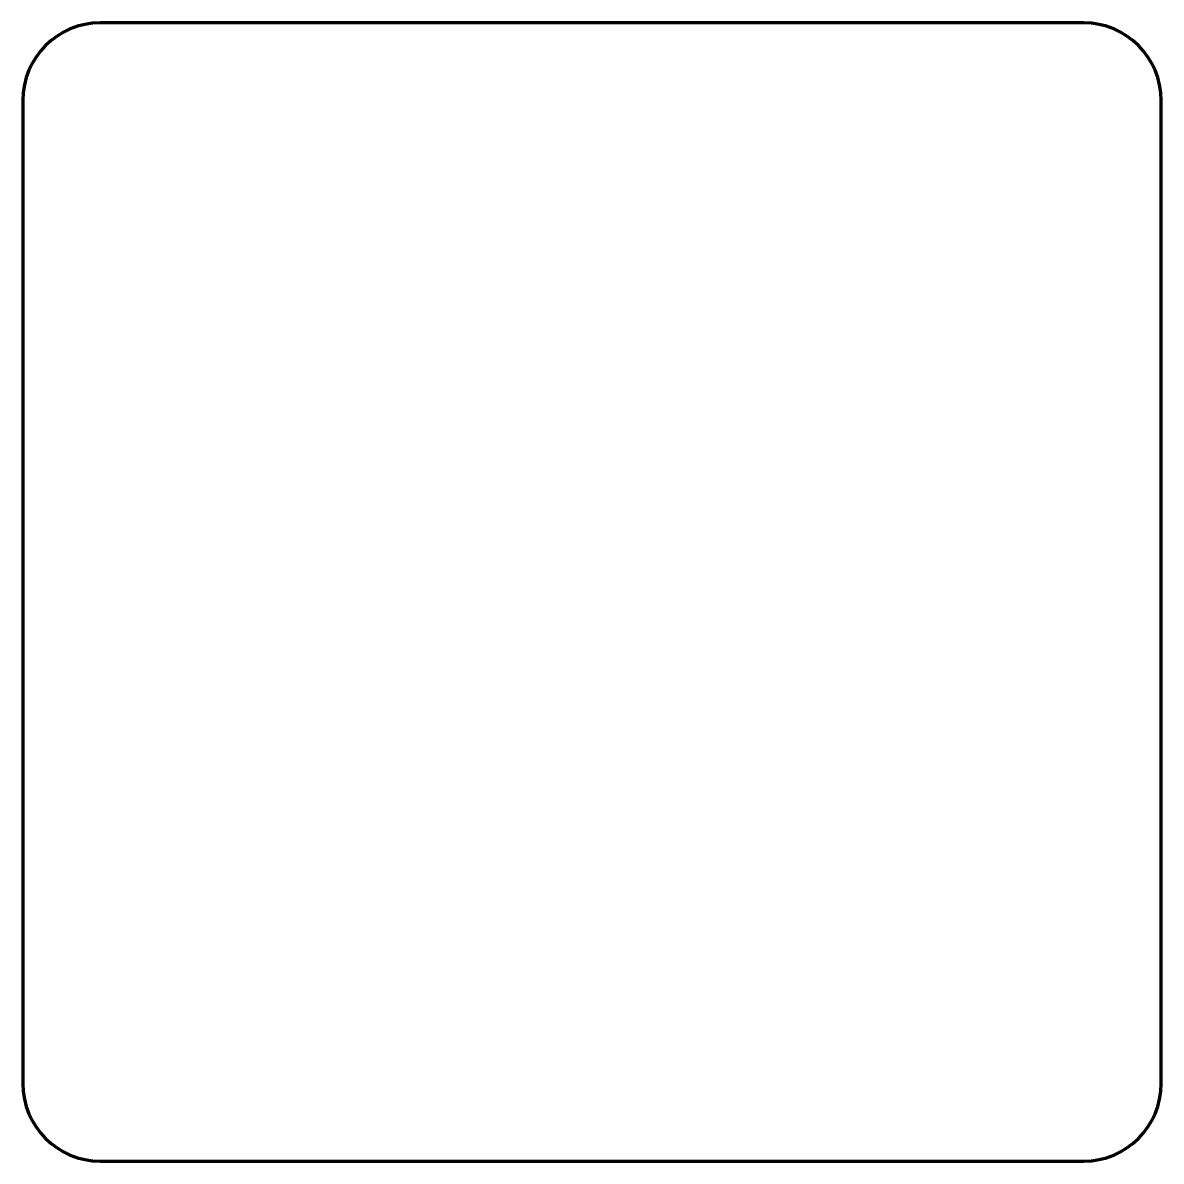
# Model space of a CAD drawing. Extents: x 383 to 983, y -684 to -84.
import ezdxf

# ---------------------------------------------------------------- set-up
doc = ezdxf.new("R2010")
doc.units = 0
doc.header["$MEASUREMENT"] = 0
doc.layers.add('Livello 1', color=7, linetype='Continuous')

msp = doc.modelspace()

# ---------------------------------------------------------------- linework, layer by layer
at = {"layer": 'Livello 1', "color": 7, "lineweight": 106, "true_color": 0xffffff}
msp.add_open_spline([(942, -684), (942, -684), (424, -684), (424, -684), (401.36, -684), (383, -665.64), (383, -643), (383, -643), (383, -125), (383, -125), (383, -102.36), (401.36, -84), (424, -84), (424, -84), (942, -84), (942, -84), (964.64, -84), (983, -102.36), (983, -125), (983, -125), (983, -643), (983, -643), (983, -665.64), (964.64, -684), (942, -684)], degree=3, knots=[0, 0, 0, 0, 1, 1, 1, 2, 2, 2, 3, 3, 3, 4, 4, 4, 5, 5, 5, 6, 6, 6, 7, 7, 7, 8, 8, 8, 8], dxfattribs=at)

doc.saveas('drawing.dxf')
